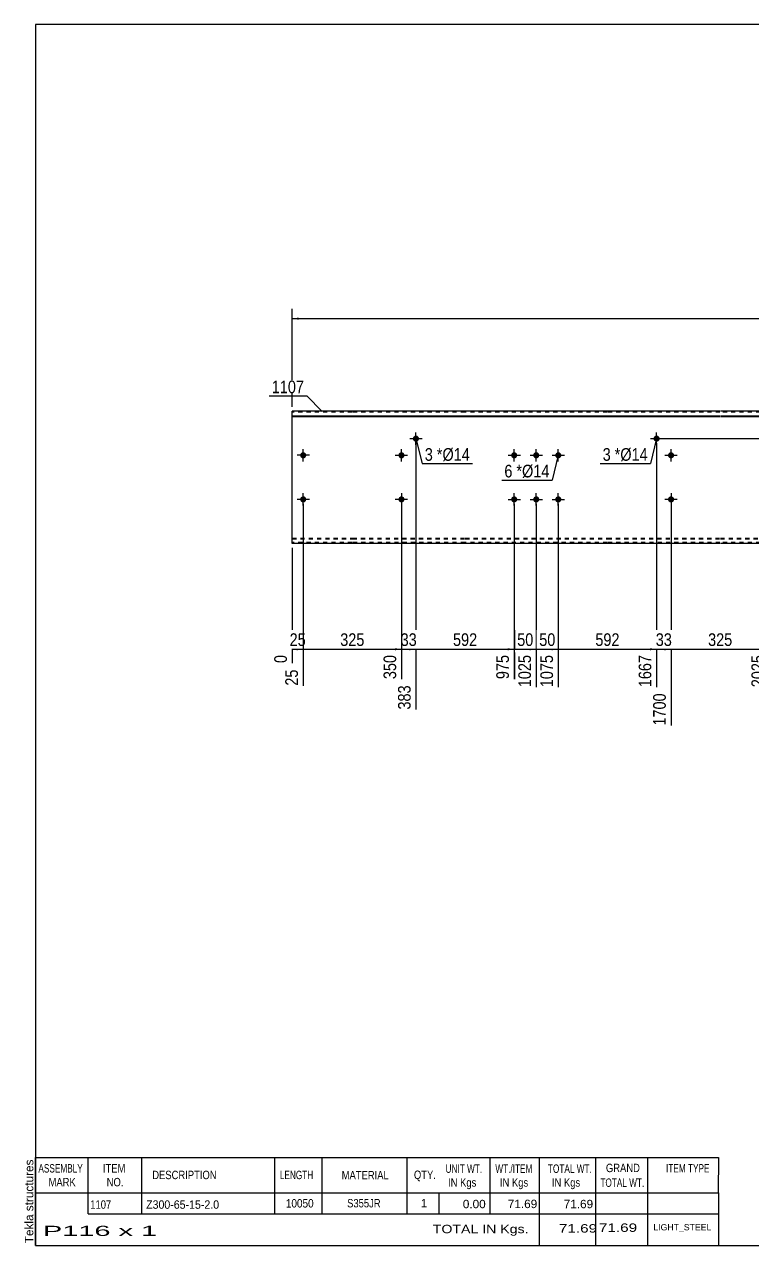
# Model space of a CAD drawing. Header units: millimetres. Extents: x -61 to 342, y -174 to 103.
# Drawn here: x -60.7 to 104.2, y -174.3 to 102.8 of the extents above; entities that cross this region are included whole.
import ezdxf

# ---------------------------------------------------------------- set-up
doc = ezdxf.new("R2010")
doc.units = ezdxf.units.MM
doc.linetypes.add('DXK_LINE_DOT1', pattern=[1.8814, 0.9407, -0.9407])
doc.styles.add('Arial', font='ARIAL.TTF', dxfattribs={"height": 0.2})
doc.styles.add('Arial Narrow', font='ARIALN.TTF', dxfattribs={"height": 0.2})

# ---------------------------------------------------------------- blocks, each defined once
blk = doc.blocks.new('Unknown-629085001-2017')
at = {"color": 5, "linetype": 'Continuous'}
for p, q in [((341.77, 102.75), (-58.23, 102.75)), ((-58.23, 102.75), (-58.23, -174.25)), ((341.77, -174.25), (341.77, 102.75)), ((-58.23, -174.25), (341.77, -174.25))]:
    blk.add_line(p, q, dxfattribs=at)
at = {"color": 174, "linetype": 'Continuous', "style": 'Arial'}
blk.add_text('Tekla structures', height=1.9102, rotation=90, dxfattribs=at).set_placement((-58.73, -173.75))
blk = doc.blocks.new('Bolt-629085001-1223 - 1203')
at = {"linetype": 'Continuous'}
for points in [[(49.66, 5, -1), (51.06, 5, -1)], [(54.66, 5, -1), (56.06, 5, -1)], [(59.66, 5, -1), (61.06, 5, -1)], [(49.66, -5, -1), (51.06, -5, -1)], [(54.66, -5, -1), (56.06, -5, -1)], [(59.66, -5, -1), (61.06, -5, -1)]]:
    blk.add_hatch(color=3, dxfattribs=at).paths.add_polyline_path(points)
at = {"color": 3, "linetype": 'Continuous'}
for p, q in [((50.36, 3.6), (50.36, 6.4)), ((55.36, 3.6), (55.36, 6.4)), ((60.36, 3.6), (60.36, 6.4)), ((48.96, 5), (51.76, 5)), ((53.96, 5), (56.76, 5)), ((58.96, 5), (61.76, 5)), ((48.96, -5), (51.76, -5)), ((50.36, -6.4), (50.36, -3.6)), ((53.96, -5), (56.76, -5)), ((55.36, -6.4), (55.36, -3.6)), ((58.96, -5), (61.76, -5)), ((60.36, -6.4), (60.36, -3.6))]:
    blk.add_line(p, q, dxfattribs=at)
blk = doc.blocks.new('Part-629085001-1218 - 1203')
at = {"color": 2, "linetype": 'Continuous'}
for p, q in [((0, -15), (0, 15)), ((13.6, 15), (0, 15)), ((0, 13.94), (13.6, 13.94)), ((39.17, 15), (13.7, 15)), ((13.7, 13.94), (39.17, 13.94)), ((71.46, 15), (39.27, 15)), ((39.27, 13.94), (71.46, 13.94)), ((97.03, 15), (71.56, 15)), ((71.56, 13.94), (97.03, 13.94)), ((119.33, 15), (97.13, 15)), ((97.13, 13.94), (119.33, 13.94)), ((140.83, 15), (119.43, 15)), ((119.43, 13.94), (140.83, 13.94)), ((163.12, 15), (140.93, 15)), ((140.93, 13.94), (163.12, 13.94)), ((188.69, 15), (163.22, 15)), ((163.22, 13.94), (188.69, 13.94)), ((220.99, 15), (188.79, 15)), ((188.79, 13.94), (220.99, 13.94)), ((246.56, 15), (221.09, 15)), ((221.09, 13.94), (246.56, 13.94)), ((260.25, 15), (246.66, 15)), ((246.66, 13.94), (260.25, 13.94)), ((260.25, 15), (260.25, -15)), ((0, 13.8), (13.6, 13.8)), ((13.7, 13.8), (39.17, 13.8)), ((39.27, 13.8), (71.46, 13.8)), ((71.56, 13.8), (97.03, 13.8)), ((97.13, 13.8), (119.33, 13.8)), ((119.43, 13.8), (140.83, 13.8)), ((140.93, 13.8), (163.12, 13.8)), ((163.22, 13.8), (188.69, 13.8)), ((188.79, 13.8), (220.99, 13.8)), ((221.09, 13.8), (246.56, 13.8)), ((246.66, 13.8), (260.25, 13.8)), ((13.6, -15), (0, -15)), ((39.17, -15), (13.7, -15)), ((71.46, -15), (39.27, -15)), ((97.03, -15), (71.56, -15)), ((119.33, -15), (97.13, -15)), ((140.83, -15), (119.43, -15)), ((163.12, -15), (140.93, -15)), ((188.69, -15), (163.22, -15)), ((220.99, -15), (188.79, -15)), ((246.56, -15), (221.09, -15)), ((260.25, -15), (246.66, -15))]:
    blk.add_line(p, q, dxfattribs=at)
at = {"color": 7, "linetype": 'DXK_LINE_DOT1'}
for p, q in [((13.6, 14.8), (0, 14.8)), ((39.17, 14.8), (13.7, 14.8)), ((71.46, 14.8), (39.27, 14.8)), ((97.03, 14.8), (71.56, 14.8)), ((119.33, 14.8), (97.13, 14.8)), ((140.83, 14.8), (119.43, 14.8)), ((163.12, 14.8), (140.93, 14.8)), ((188.69, 14.8), (163.22, 14.8)), ((220.99, 14.8), (188.79, 14.8)), ((246.56, 14.8), (221.09, 14.8)), ((260.25, 14.8), (246.66, 14.8)), ((0, -13.8), (13.6, -13.8)), ((13.7, -13.8), (39.17, -13.8)), ((39.27, -13.8), (71.46, -13.8)), ((71.56, -13.8), (97.03, -13.8)), ((97.13, -13.8), (119.33, -13.8)), ((119.43, -13.8), (140.83, -13.8)), ((140.93, -13.8), (163.12, -13.8)), ((163.22, -13.8), (188.69, -13.8)), ((188.79, -13.8), (220.99, -13.8)), ((221.09, -13.8), (246.56, -13.8)), ((246.66, -13.8), (260.25, -13.8)), ((0, -13.94), (13.6, -13.94)), ((13.6, -14.8), (0, -14.8)), ((13.7, -13.94), (39.17, -13.94)), ((39.17, -14.8), (13.7, -14.8)), ((39.27, -13.94), (71.46, -13.94)), ((71.46, -14.8), (39.27, -14.8)), ((71.56, -13.94), (97.03, -13.94)), ((97.03, -14.8), (71.56, -14.8)), ((97.13, -13.94), (119.33, -13.94)), ((119.33, -14.8), (97.13, -14.8)), ((119.43, -13.94), (140.83, -13.94)), ((140.83, -14.8), (119.43, -14.8)), ((140.93, -13.94), (163.12, -13.94)), ((163.12, -14.8), (140.93, -14.8)), ((163.22, -13.94), (188.69, -13.94)), ((188.69, -14.8), (163.22, -14.8)), ((188.79, -13.94), (220.99, -13.94)), ((220.99, -14.8), (188.79, -14.8)), ((221.09, -13.94), (246.56, -13.94)), ((246.56, -14.8), (221.09, -14.8)), ((246.66, -13.94), (260.25, -13.94)), ((260.25, -14.8), (246.66, -14.8))]:
    blk.add_line(p, q, dxfattribs=at)
blk = doc.blocks.new('Bolt-629085001-1222 - 1203')
at = {"linetype": 'Continuous'}
blk.add_hatch(color=3, dxfattribs=at).paths.add_polyline_path([(27.37, 8.78, -1), (28.77, 8.78, -1)])
at = {"color": 3, "linetype": 'Continuous'}
for p, q in [((26.67, 8.78), (29.47, 8.78)), ((28.07, 7.38), (28.07, 10.18))]:
    blk.add_line(p, q, dxfattribs=at)
blk = doc.blocks.new('Bolt-629085001-1224 - 1203')
at = {"linetype": 'Continuous'}
blk.add_hatch(color=3, dxfattribs=at).paths.add_polyline_path([(24.09, 5, -1), (25.49, 5, -1)])
at = {"color": 3, "linetype": 'Continuous'}
for p, q in [((24.79, 3.6), (24.79, 6.4)), ((23.39, 5), (26.19, 5))]:
    blk.add_line(p, q, dxfattribs=at)
blk = doc.blocks.new('Bolt-629085001-1226 - 1203')
at = {"linetype": 'Continuous'}
blk.add_hatch(color=3, dxfattribs=at).paths.add_polyline_path([(25.49, -5, -1), (24.09, -5, -1)])
at = {"color": 3, "linetype": 'Continuous'}
for p, q in [((26.19, -5), (23.39, -5)), ((24.79, -3.6), (24.79, -6.4))]:
    blk.add_line(p, q, dxfattribs=at)
blk = doc.blocks.new('Bolt-629085001-1227 - 1203')
at = {"linetype": 'Continuous'}
blk.add_hatch(color=3, dxfattribs=at).paths.add_polyline_path([(81.96, 8.78, -1), (83.36, 8.78, -1)])
at = {"color": 3, "linetype": 'Continuous'}
for p, q in [((81.26, 8.78), (84.06, 8.78)), ((82.66, 7.38), (82.66, 10.18))]:
    blk.add_line(p, q, dxfattribs=at)
blk = doc.blocks.new('Bolt-629085001-1228 - 1203')
at = {"linetype": 'Continuous'}
blk.add_hatch(color=3, dxfattribs=at).paths.add_polyline_path([(85.24, 5, -1), (86.64, 5, -1)])
at = {"color": 3, "linetype": 'Continuous'}
for p, q in [((85.94, 3.6), (85.94, 6.4)), ((84.54, 5), (87.34, 5))]:
    blk.add_line(p, q, dxfattribs=at)
blk = doc.blocks.new('Bolt-629085001-1229 - 1203')
at = {"linetype": 'Continuous'}
blk.add_hatch(color=3, dxfattribs=at).paths.add_polyline_path([(86.64, -5, -1), (85.24, -5, -1)])
at = {"color": 3, "linetype": 'Continuous'}
for p, q in [((87.34, -5), (84.54, -5)), ((85.94, -3.6), (85.94, -6.4))]:
    blk.add_line(p, q, dxfattribs=at)
blk = doc.blocks.new('Bolt-629085001-1230 - 1203')
at = {"linetype": 'Continuous'}
for points in [[(1.8, 5, -1), (3.2, 5, -1)], [(107.53, 5, -1), (108.93, 5, -1)]]:
    blk.add_hatch(color=3, dxfattribs=at).paths.add_polyline_path(points)
at = {"color": 3, "linetype": 'Continuous'}
for p, q in [((2.5, 3.6), (2.5, 6.4)), ((108.23, 3.6), (108.23, 6.4)), ((3.9, 5), (1.1, 5)), ((109.63, 5), (106.83, 5))]:
    blk.add_line(p, q, dxfattribs=at)
blk = doc.blocks.new('Bolt-629085001-1231 - 1203')
at = {"linetype": 'Continuous'}
for points in [[(1.8, -5, -1), (3.2, -5, -1)], [(107.53, -5, -1), (108.93, -5, -1)]]:
    blk.add_hatch(color=3, dxfattribs=at).paths.add_polyline_path(points)
at = {"color": 3, "linetype": 'Continuous'}
for p, q in [((3.9, -5), (1.1, -5)), ((2.5, -6.4), (2.5, -3.6)), ((109.63, -5), (106.83, -5)), ((108.23, -6.4), (108.23, -3.6))]:
    blk.add_line(p, q, dxfattribs=at)
blk = doc.blocks.new('StraightDimension-629085001-1289 - 1203')
at = {"linetype": 'Continuous'}
blk.add_hatch(color=7, dxfattribs=at).paths.add_polyline_path([(106.73, -38.75), (108.23, -39), (106.73, -39.25)])
at = {"color": 7, "linetype": 'Continuous'}
for p, q in [((85.94, -6), (85.94, -56.31)), ((108.23, -6), (108.23, -47.61)), ((85.94, -39), (108.23, -39))]:
    blk.add_line(p, q, dxfattribs=at)
at = {"color": 0}
blk.add_wipeout([(100.42, -38.85), (100.42, -34.65), (93.74, -34.65), (93.74, -38.85)], dxfattribs=at)
at = {"color": 0, "linetype": 'Continuous'}
blk.add_wipeout([(107.63, -39.7), (103.43, -39.7), (103.43, -48.21), (107.63, -48.21)], dxfattribs=at)
at = {"color": 3, "style": 'Arial Narrow'}
blk.add_text('325', height=2.863, dxfattribs=at).set_placement((94.34, -38.25))
at = {"color": 3, "linetype": 'Continuous', "style": 'Arial Narrow'}
blk.add_text('2025', height=2.863, rotation=90.0002, dxfattribs=at).set_placement((107.03, -47.61))
blk = doc.blocks.new('StraightDimension-629085001-1293 - 1203')
at = {"linetype": 'Continuous'}
blk.add_hatch(color=7, dxfattribs=at).paths.add_polyline_path([(53.86, -38.75), (55.36, -39), (53.86, -39.25)])
at = {"color": 7, "linetype": 'Continuous'}
for p, q in [((50.36, -6), (50.36, -45.78)), ((55.36, -6), (55.36, -47.61)), ((50.36, -39), (55.36, -39))]:
    blk.add_line(p, q, dxfattribs=at)
at = {"color": 0}
blk.add_wipeout([(55.29, -38.85), (55.29, -34.65), (50.44, -34.65), (50.44, -38.85)], dxfattribs=at)
at = {"color": 3, "style": 'Arial Narrow'}
blk.add_text('50', height=2.863, dxfattribs=at).set_placement((51.04, -38.25))
at = {"color": 0, "linetype": 'Continuous'}
blk.add_wipeout([(54.76, -39.7), (50.56, -39.7), (50.56, -48.21), (54.76, -48.21)], dxfattribs=at)
at = {"color": 3, "linetype": 'Continuous', "style": 'Arial Narrow'}
blk.add_text('1025', height=2.863, rotation=90.0002, dxfattribs=at).set_placement((54.16, -47.61))
blk = doc.blocks.new('StraightDimension-629085001-1297 - 1203')
at = {"linetype": 'Continuous'}
blk.add_hatch(color=7, dxfattribs=at).paths.add_polyline_path([(1, -38.75), (2.5, -39), (1, -39.25)])
at = {"color": 7, "linetype": 'Continuous'}
for p, q in [((2.5, -6), (2.5, -47.26)), ((0, -16), (0, -42.13)), ((0, -39), (2.5, -39))]:
    blk.add_line(p, q, dxfattribs=at)
at = {"color": 0}
blk.add_wipeout([(3.68, -38.85), (3.68, -34.65), (-1.18, -34.65), (-1.18, -38.85)], dxfattribs=at)
at = {"color": 0, "linetype": 'Continuous'}
blk.add_wipeout([(1.9, -43), (-2.3, -43), (-2.3, -47.86), (1.9, -47.86)], dxfattribs=at)
at = {"color": 3, "style": 'Arial Narrow'}
blk.add_text('25', height=2.863, dxfattribs=at).set_placement((-0.58, -38.25))
at = {"color": 0, "linetype": 'Continuous'}
blk.add_wipeout([(-0.6, -39.7), (-4.8, -39.7), (-4.8, -42.73), (-0.6, -42.73)], dxfattribs=at)
at = {"color": 3, "linetype": 'Continuous', "style": 'Arial Narrow'}
for s, height, p in [('0', 2.86, (-1.2, -42.13)), ('25', 2.863, (1.3, -47.26))]:
    blk.add_text(s, height=height, rotation=90.0002, dxfattribs=at).set_placement(p)
blk = doc.blocks.new('StraightDimension-629085001-1292 - 1203')
at = {"linetype": 'Continuous'}
blk.add_hatch(color=7, dxfattribs=at).paths.add_polyline_path([(58.86, -38.75), (60.36, -39), (58.86, -39.25)])
at = {"color": 7, "linetype": 'Continuous'}
for p, q in [((55.36, -6), (55.36, -47.61)), ((60.36, -6), (60.36, -47.61)), ((55.36, -39), (60.36, -39))]:
    blk.add_line(p, q, dxfattribs=at)
at = {"color": 0}
blk.add_wipeout([(60.29, -38.85), (60.29, -34.65), (55.44, -34.65), (55.44, -38.85)], dxfattribs=at)
at = {"color": 3, "style": 'Arial Narrow'}
blk.add_text('50', height=2.863, dxfattribs=at).set_placement((56.04, -38.25))
at = {"color": 0, "linetype": 'Continuous'}
blk.add_wipeout([(59.76, -39.7), (55.56, -39.7), (55.56, -48.21), (59.76, -48.21)], dxfattribs=at)
at = {"color": 3, "linetype": 'Continuous', "style": 'Arial Narrow'}
blk.add_text('1075', height=2.863, rotation=90.0002, dxfattribs=at).set_placement((59.16, -47.61))
blk = doc.blocks.new('StraightDimension-629085001-1291 - 1203')
at = {"linetype": 'Continuous'}
blk.add_hatch(color=7, dxfattribs=at).paths.add_polyline_path([(81.16, -38.75), (82.66, -39), (81.16, -39.25)])
at = {"color": 7, "linetype": 'Continuous'}
for p, q in [((82.66, 7.78), (82.66, -47.61)), ((60.36, -6), (60.36, -47.61)), ((60.36, -39), (82.66, -39))]:
    blk.add_line(p, q, dxfattribs=at)
at = {"color": 0}
blk.add_wipeout([(74.85, -38.85), (74.85, -34.65), (68.17, -34.65), (68.17, -38.85)], dxfattribs=at)
at = {"color": 0, "linetype": 'Continuous'}
blk.add_wipeout([(82.06, -39.7), (77.86, -39.7), (77.86, -48.21), (82.06, -48.21)], dxfattribs=at)
at = {"color": 3, "style": 'Arial Narrow'}
blk.add_text('592', height=2.863, dxfattribs=at).set_placement((68.77, -38.25))
at = {"color": 3, "linetype": 'Continuous', "style": 'Arial Narrow'}
blk.add_text('1667', height=2.863, rotation=90.0002, dxfattribs=at).set_placement((81.46, -47.61))
blk = doc.blocks.new('StraightDimension-629085001-1375 - 1203')
at = {"linetype": 'Continuous'}
for points in [[(272.75, 13.5), (273, 15), (273.25, 13.5)], [(273.25, 10.28), (273, 8.78), (272.75, 10.28)]]:
    blk.add_hatch(color=7, dxfattribs=at).paths.add_polyline_path(points)
at = {"color": 7, "linetype": 'Continuous'}
for p, q in [((261.25, 15), (275.4, 15)), ((273, 8.78), (273, 15)), ((83.66, 8.78), (275.4, 8.78))]:
    blk.add_line(p, q, dxfattribs=at)
at = {"color": 0}
blk.add_wipeout([(272.85, 14.32), (268.65, 14.32), (268.65, 9.46), (272.85, 9.46)], dxfattribs=at)
at = {"color": 3, "style": 'Arial Narrow'}
blk.add_text('62', height=2.863, rotation=90.0002, dxfattribs=at).set_placement((272.25, 10.06))
blk = doc.blocks.new('StraightDimension-629085001-1290 - 1203')
at = {"linetype": 'Continuous'}
blk.add_hatch(color=7, dxfattribs=at).paths.add_polyline_path([(84.44, -38.75), (85.94, -39), (84.44, -39.25)])
at = {"color": 7, "linetype": 'Continuous'}
for p, q in [((82.66, 7.78), (82.66, -47.61)), ((85.94, -6), (85.94, -56.31)), ((82.66, -39), (85.94, -39))]:
    blk.add_line(p, q, dxfattribs=at)
at = {"color": 0}
blk.add_wipeout([(86.73, -38.85), (86.73, -34.65), (81.87, -34.65), (81.87, -38.85)], dxfattribs=at)
at = {"color": 0, "linetype": 'Continuous'}
blk.add_wipeout([(85.34, -48.4), (81.14, -48.4), (81.14, -56.91), (85.34, -56.91)], dxfattribs=at)
at = {"color": 3, "style": 'Arial Narrow'}
blk.add_text('33', height=2.863, dxfattribs=at).set_placement((82.47, -38.25))
at = {"color": 3, "linetype": 'Continuous', "style": 'Arial Narrow'}
blk.add_text('1700', height=2.863, rotation=90.0002, dxfattribs=at).set_placement((84.74, -56.31))
blk = doc.blocks.new('StraightDimension-629085001-1294 - 1203')
at = {"linetype": 'Continuous'}
blk.add_hatch(color=7, dxfattribs=at).paths.add_polyline_path([(48.86, -38.75), (50.36, -39), (48.86, -39.25)])
at = {"color": 7, "linetype": 'Continuous'}
for p, q in [((28.07, 7.78), (28.07, -52.68)), ((50.36, -6), (50.36, -45.78)), ((28.07, -39), (50.36, -39))]:
    blk.add_line(p, q, dxfattribs=at)
at = {"color": 0}
blk.add_wipeout([(42.56, -38.85), (42.56, -34.65), (35.88, -34.65), (35.88, -38.85)], dxfattribs=at)
at = {"color": 0, "linetype": 'Continuous'}
blk.add_wipeout([(49.76, -39.7), (45.56, -39.7), (45.56, -46.38), (49.76, -46.38)], dxfattribs=at)
at = {"color": 3, "style": 'Arial Narrow'}
blk.add_text('592', height=2.863, dxfattribs=at).set_placement((36.48, -38.25))
at = {"color": 3, "linetype": 'Continuous', "style": 'Arial Narrow'}
blk.add_text('975', height=2.863, rotation=90.0002, dxfattribs=at).set_placement((49.16, -45.78))
blk = doc.blocks.new('StraightDimension-629085001-1376 - 1203')
at = {"linetype": 'Continuous'}
for points in [[(272.75, 7.28), (273, 8.78), (273.25, 7.28)], [(273.25, 6.5), (273, 5), (272.75, 6.5)]]:
    blk.add_hatch(color=7, dxfattribs=at).paths.add_polyline_path(points)
at = {"color": 7, "linetype": 'Continuous'}
for p, q in [((83.66, 8.78), (275.4, 8.78)), ((273, 5), (273, 8.78)), ((109.23, 5), (275.4, 5))]:
    blk.add_line(p, q, dxfattribs=at)
at = {"color": 0}
blk.add_wipeout([(272.85, 9.32), (268.65, 9.32), (268.65, 4.46), (272.85, 4.46)], dxfattribs=at)
at = {"color": 3, "style": 'Arial Narrow'}
blk.add_text('38', height=2.863, rotation=90.0002, dxfattribs=at).set_placement((272.25, 5.06))
blk = doc.blocks.new('StraightDimension-629085001-1295 - 1203')
at = {"linetype": 'Continuous'}
blk.add_hatch(color=7, dxfattribs=at).paths.add_polyline_path([(26.57, -38.75), (28.07, -39), (26.57, -39.25)])
at = {"color": 7, "linetype": 'Continuous'}
for p, q in [((28.07, 7.78), (28.07, -52.68)), ((24.79, -6), (24.79, -45.78)), ((24.79, -39), (28.07, -39))]:
    blk.add_line(p, q, dxfattribs=at)
at = {"color": 0}
blk.add_wipeout([(28.86, -38.85), (28.86, -34.65), (24, -34.65), (24, -38.85)], dxfattribs=at)
at = {"color": 0, "linetype": 'Continuous'}
blk.add_wipeout([(27.47, -46.6), (23.27, -46.6), (23.27, -53.28), (27.47, -53.28)], dxfattribs=at)
at = {"color": 3, "style": 'Arial Narrow'}
blk.add_text('33', height=2.863, dxfattribs=at).set_placement((24.6, -38.25))
at = {"color": 3, "linetype": 'Continuous', "style": 'Arial Narrow'}
blk.add_text('383', height=2.863, rotation=90.0002, dxfattribs=at).set_placement((26.87, -52.68))
blk = doc.blocks.new('StraightDimension-629085001-1296 - 1203')
at = {"linetype": 'Continuous'}
blk.add_hatch(color=7, dxfattribs=at).paths.add_polyline_path([(23.29, -38.75), (24.79, -39), (23.29, -39.25)])
at = {"color": 7, "linetype": 'Continuous'}
for p, q in [((2.5, -6), (2.5, -47.26)), ((24.79, -6), (24.79, -45.78)), ((2.5, -39), (24.79, -39))]:
    blk.add_line(p, q, dxfattribs=at)
at = {"color": 0}
blk.add_wipeout([(16.99, -38.85), (16.99, -34.65), (10.3, -34.65), (10.3, -38.85)], dxfattribs=at)
at = {"color": 0, "linetype": 'Continuous'}
blk.add_wipeout([(24.19, -39.7), (19.99, -39.7), (19.99, -46.38), (24.19, -46.38)], dxfattribs=at)
at = {"color": 3, "style": 'Arial Narrow'}
blk.add_text('325', height=2.863, dxfattribs=at).set_placement((10.9, -38.25))
at = {"color": 3, "linetype": 'Continuous', "style": 'Arial Narrow'}
blk.add_text('350', height=2.863, rotation=90.0002, dxfattribs=at).set_placement((23.59, -45.78))
blk = doc.blocks.new('StraightDimension-629085001-1405 - 1203')
at = {"linetype": 'Continuous'}
for points in [[(1.5, 35.75), (0, 36), (1.5, 36.25)], [(258.75, 36.25), (260.25, 36), (258.75, 35.75)]]:
    blk.add_hatch(color=7, dxfattribs=at).paths.add_polyline_path(points)
at = {"color": 7, "linetype": 'Continuous'}
for p, q in [((0, 16), (0, 38.25)), ((260.25, 16), (260.25, 38.25)), ((0, 36), (260.25, 36))]:
    blk.add_line(p, q, dxfattribs=at)
at = {"color": 0}
blk.add_wipeout([(135.3, 36.15), (135.3, 40.35), (124.96, 40.35), (124.96, 36.15)], dxfattribs=at)
at = {"color": 3, "style": 'Arial Narrow'}
blk.add_text('10050', height=2.863, dxfattribs=at).set_placement((125.56, 36.75))
blk = doc.blocks.new('CBS_BOM-629085001-2088')
at = {"color": 7, "linetype": 'Continuous'}
for p, q in [((-58.26, -162.28), (-58.26, -154.28)), ((-58.25, -154.28), (96.67, -154.28)), ((-46.26, -162.28), (-46.26, -154.28)), ((-34.07, -162.28), (-34.07, -154.28)), ((-3.9, -162.28), (-3.9, -154.28)), ((6.78, -162.28), (6.78, -154.28)), ((26.09, -162.28), (26.09, -154.28)), ((44.9, -162.28), (44.9, -154.28)), ((56.11, -162.28), (56.11, -154.28)), ((68.89, -162.28), (68.89, -154.28)), ((80.64, -162.28), (80.64, -154.28)), ((96.67, -154.29), (96.66, -162.27)), ((-58.26, -162.28), (96.67, -162.28)), ((-58.26, -167.08), (-58.26, -162.28)), ((-46.26, -167.08), (-46.26, -162.28)), ((-34.07, -167.08), (-34.07, -162.28)), ((-3.9, -167.08), (-3.9, -162.28)), ((6.78, -167.08), (6.78, -162.28)), ((26.09, -167.08), (26.09, -162.28)), ((33.36, -167.08), (33.36, -162.28)), ((44.9, -167.08), (44.9, -162.28)), ((56.11, -167.08), (56.11, -162.28)), ((68.89, -167.08), (68.89, -162.28)), ((80.66, -167.08), (80.66, -162.28)), ((96.67, -162.28), (96.67, -167.08)), ((-58.26, -174.28), (-58.26, -167.1)), ((-46.26, -167.08), (96.67, -167.08)), ((56.11, -174.28), (56.11, -167.1)), ((68.89, -174.28), (68.89, -167.1)), ((80.7, -174.28), (80.7, -167.1)), ((96.67, -167.08), (96.67, -174.28)), ((-58.26, -174.28), (96.67, -174.28))]:
    blk.add_line(p, q, dxfattribs=at)
at = {"color": 3, "linetype": 'Continuous', "style": 'Arial'}
for s, height, width, p in [('ASSEMBLY', 1.91, 0.7, (-57.57, -157.71)), ('ITEM', 1.91, 0.8, (-42.93, -157.71)), ('DESCRIPTION', 1.9102, 0.8, (-31.74, -159.21)), ('LENGTH', 1.91, 0.7, (-2.8, -159.21)), ('MATERIAL', 1.91, 0.8, (11.23, -159.26)), ('QTY.', 1.91, 0.8, (27.62, -159.18)), ('UNIT WT.', 1.91, 0.7, (34.79, -157.78)), ('WT./ITEM', 1.91, 0.7, (46.08, -157.78)), ('TOTAL WT.', 1.91, 0.7, (58.01, -157.78)), ('GRAND', 1.91, 0.8, (71.17, -157.62)), ('ITEM TYPE', 1.91, 0.7, (84.8, -157.7)), ('MARK', 1.91, 0.8, (-55.26, -160.84)), ('NO.', 1.91, 0.8, (-42.07, -160.84)), ('IN Kgs', 1.91, 0.8, (35.36, -160.92)), ('IN Kgs', 1.91, 0.8, (47.12, -160.92)), ('IN Kgs', 1.91, 0.8, (58.91, -160.92)), ('TOTAL WT.', 1.91, 0.7, (69.91, -160.96))]:
    blk.add_text(s, height=height, dxfattribs=dict(at, width=width)).set_placement(p)
at = {"color": 7, "linetype": 'Continuous', "style": 'Arial'}
for s, height, width, p in [('1107', 1.91, 0.8, (-45.8, -165.93)), ('Z300-65-15-2.0', 1.9102, 0.9, (-33.13, -165.93)), ('10050', 1.91, 0.85, (-1.44, -165.65)), ('S355JR', 1.91, 0.8, (12.46, -165.62))]:
    blk.add_text(s, height=height, dxfattribs=dict(at, width=width)).set_placement(p)
for s, p in [('1', (29.18, -165.62)), ('0.00', (38.7, -165.81)), ('71.69', (48.91, -165.78)), ('71.69', (61.59, -165.81))]:
    blk.add_text(s, height=1.91, dxfattribs=at).set_placement(p)
at = {"color": 6, "linetype": 'Continuous', "style": 'Arial'}
for s, height, width, p in [('P116 x 1', 2.292, 2.05, (-56.54, -172.09)), ('TOTAL IN Kgs.', 1.9102, 1.2, (31.9, -171.48)), ('71.69', 1.91, 1.3, (60.49, -171.33)), ('71.69', 1.91, 1.3, (69.57, -171.17))]:
    blk.add_text(s, height=height, dxfattribs=dict(at, width=width)).set_placement(p)
blk.add_text('LIGHT_STEEL', height=1.4135, dxfattribs=at).set_placement((81.92, -170.83))
blk = doc.blocks.new('Mark-629085001-1456 - 1203')
at = {"color": 0}
blk.add_wipeout([(49.96, -0.01), (49.96, 2.99), (48.13, 2.99), (48.13, -0.01)], dxfattribs=at)
blk.add_wipeout([(49.96, -0.01), (49.96, 2.99), (48.13, 2.99), (48.13, -0.01)], dxfattribs=at)
blk.add_wipeout([(52.14, -0.01), (52.14, 2.99), (50.86, 2.99), (50.86, -0.01)], dxfattribs=at)
blk.add_wipeout([(52.14, -0.01), (52.14, 2.99), (50.86, 2.99), (50.86, -0.01)], dxfattribs=at)
at = {"color": 3, "style": 'Arial Narrow'}
blk.add_text('6', height=2.86, dxfattribs=at).set_placement((48.13, -0.01))
at = {"color": 0}
blk.add_wipeout([(58.35, -0.01), (58.35, 2.99), (52.14, 2.99), (52.14, -0.01)], dxfattribs=at)
blk.add_wipeout([(58.35, -0.01), (58.35, 2.99), (52.14, 2.99), (52.14, -0.01)], dxfattribs=at)
at = {"color": 7, "linetype": 'Continuous'}
for p in [(60.36, 5), (47.53, -0.61)]:
    blk.add_line(p, (58.95, -0.61), dxfattribs=at)
at = {"color": 3, "style": 'Arial Narrow'}
for s, height, p in [('*', 2.86, (50.86, -0.01)), ('Ø14', 2.863, (52.14, -0.01))]:
    blk.add_text(s, height=height, dxfattribs=at).set_placement(p)
blk = doc.blocks.new('Mark-629085001-1408 - 1203')
at = {"color": 0}
blk.add_wipeout([(2.69, 19.09), (2.69, 22.09), (-4.63, 22.09), (-4.63, 19.09)], dxfattribs=at)
blk.add_wipeout([(2.69, 19.09), (2.69, 22.09), (-4.63, 22.09), (-4.63, 19.09)], dxfattribs=at)
at = {"color": 7, "linetype": 'Continuous'}
for p in [(-5.23, 18.49), (6.82, 14.95)]:
    blk.add_line(p, (3.29, 18.49), dxfattribs=at)
at = {"color": 3, "style": 'Arial Narrow'}
blk.add_text('1107', height=2.863, dxfattribs=at).set_placement((-4.63, 19.09))
blk = doc.blocks.new('MarkSet-629085001-1427 - 1203')
at = {"color": 0}
blk.add_wipeout([(31.91, 3.76), (31.91, 6.76), (30.08, 6.76), (30.08, 3.76)], dxfattribs=at)
blk.add_wipeout([(31.91, 3.76), (31.91, 6.76), (30.08, 6.76), (30.08, 3.76)], dxfattribs=at)
at = {"color": 7, "linetype": 'Continuous'}
blk.add_line((28.07, 8.78), (29.48, 3.16), dxfattribs=at)
at = {"color": 0}
blk.add_wipeout([(34.09, 3.76), (34.09, 6.76), (32.81, 6.76), (32.81, 3.76)], dxfattribs=at)
blk.add_wipeout([(34.09, 3.76), (34.09, 6.76), (32.81, 6.76), (32.81, 3.76)], dxfattribs=at)
at = {"color": 3, "style": 'Arial Narrow'}
blk.add_text('3', height=2.86, dxfattribs=at).set_placement((30.08, 3.76))
at = {"color": 0}
blk.add_wipeout([(40.3, 3.76), (40.3, 6.76), (34.09, 6.76), (34.09, 3.76)], dxfattribs=at)
blk.add_wipeout([(40.3, 3.76), (40.3, 6.76), (34.09, 6.76), (34.09, 3.76)], dxfattribs=at)
at = {"color": 7, "linetype": 'Continuous'}
blk.add_line((29.48, 3.16), (40.9, 3.16), dxfattribs=at)
at = {"color": 3, "style": 'Arial Narrow'}
for s, height, p in [('*', 2.86, (32.81, 3.76)), ('Ø14', 2.863, (34.09, 3.76))]:
    blk.add_text(s, height=height, dxfattribs=at).set_placement(p)
blk = doc.blocks.new('MarkSet-629085001-1434 - 1203')
at = {"color": 0}
blk.add_wipeout([(72.25, 3.76), (72.25, 6.76), (70.43, 6.76), (70.43, 3.76)], dxfattribs=at)
blk.add_wipeout([(72.25, 3.76), (72.25, 6.76), (70.43, 6.76), (70.43, 3.76)], dxfattribs=at)
blk.add_wipeout([(74.43, 3.76), (74.43, 6.76), (73.15, 6.76), (73.15, 3.76)], dxfattribs=at)
blk.add_wipeout([(74.43, 3.76), (74.43, 6.76), (73.15, 6.76), (73.15, 3.76)], dxfattribs=at)
at = {"color": 3, "style": 'Arial Narrow'}
blk.add_text('3', height=2.86, dxfattribs=at).set_placement((70.43, 3.76))
at = {"color": 0}
blk.add_wipeout([(80.64, 3.76), (80.64, 6.76), (74.43, 6.76), (74.43, 3.76)], dxfattribs=at)
blk.add_wipeout([(80.64, 3.76), (80.64, 6.76), (74.43, 6.76), (74.43, 3.76)], dxfattribs=at)
at = {"color": 7, "linetype": 'Continuous'}
for p in [(82.66, 8.78), (69.83, 3.16)]:
    blk.add_line(p, (81.24, 3.16), dxfattribs=at)
at = {"color": 3, "style": 'Arial Narrow'}
for s, height, p in [('*', 2.86, (73.15, 3.76)), ('Ø14', 2.863, (74.43, 3.76))]:
    blk.add_text(s, height=height, dxfattribs=at).set_placement(p)

msp = doc.modelspace()

# ---------------------------------------------------------------- block references
for name in ['Unknown-629085001-2017', 'Part-629085001-1218 - 1203', 'Bolt-629085001-1222 - 1203', 'Bolt-629085001-1227 - 1203', 'Bolt-629085001-1230 - 1203', 'Bolt-629085001-1224 - 1203', 'Bolt-629085001-1223 - 1203', 'Bolt-629085001-1228 - 1203', 'Bolt-629085001-1231 - 1203', 'Bolt-629085001-1226 - 1203', 'Bolt-629085001-1229 - 1203', 'CBS_BOM-629085001-2088']:
    msp.add_blockref(name, (0, 0))

# ---------------------------------------------------------------- next in the draw order: block references
for name in ['StraightDimension-629085001-1297 - 1203', 'StraightDimension-629085001-1293 - 1203', 'StraightDimension-629085001-1289 - 1203']:
    msp.add_blockref(name, (0, 0))

# ---------------------------------------------------------------- next in the draw order: block references
for name in ['StraightDimension-629085001-1294 - 1203', 'StraightDimension-629085001-1292 - 1203']:
    msp.add_blockref(name, (0, 0))

# ---------------------------------------------------------------- next in the draw order: block references
for name in ['StraightDimension-629085001-1295 - 1203', 'StraightDimension-629085001-1291 - 1203']:
    msp.add_blockref(name, (0, 0))

# ---------------------------------------------------------------- next in the draw order: block references
for name in ['StraightDimension-629085001-1375 - 1203', 'MarkSet-629085001-1427 - 1203', 'Mark-629085001-1456 - 1203', 'StraightDimension-629085001-1296 - 1203']:
    msp.add_blockref(name, (0, 0))

# ---------------------------------------------------------------- next in the draw order: block references
for name in ['StraightDimension-629085001-1405 - 1203', 'StraightDimension-629085001-1290 - 1203']:
    msp.add_blockref(name, (0, 0))

# ---------------------------------------------------------------- next in the draw order: block references
for name in ['Mark-629085001-1408 - 1203', 'StraightDimension-629085001-1376 - 1203']:
    msp.add_blockref(name, (0, 0))

# ---------------------------------------------------------------- next in the draw order: block references
msp.add_blockref('MarkSet-629085001-1434 - 1203', (0, 0))

doc.saveas('drawing.dxf')
